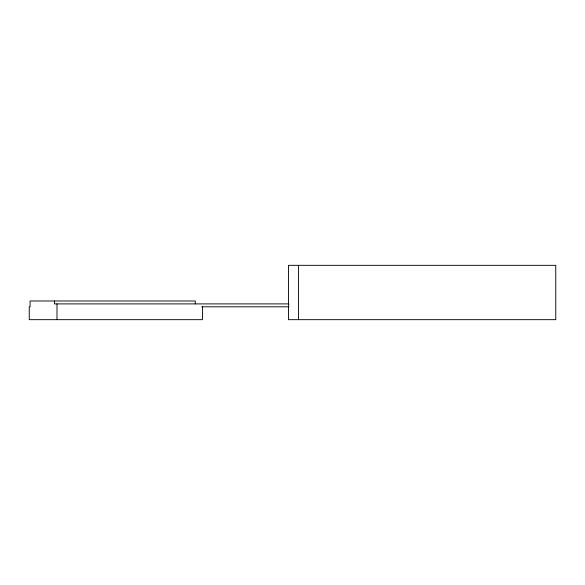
<?xml version="1.0" encoding="UTF-8"?>
<svg xmlns="http://www.w3.org/2000/svg" width="585" height="585" viewBox="0 0 585 585"><rect width="100%" height="100%" fill="white"/><g stroke="black" fill="none" stroke-linecap="round" stroke-linejoin="round"><path stroke-width="0.88" d="M201.708 306.811L288.719 306.811L288.719 303.9L54.427 303.9L54.427 300.99M298.46 265.334L298.46 319.666M288.456 303.9L288.456 265.334L555.75 265.334L555.75 319.666L288.456 319.666L288.456 306.811M202.447 306.811L202.447 319.666L29.25 319.666L29.25 306.811L30.069 306.811L30.069 300.99L195.28 300.99L195.28 303.9M56.994 303.9L56.994 319.666"/></g></svg>
